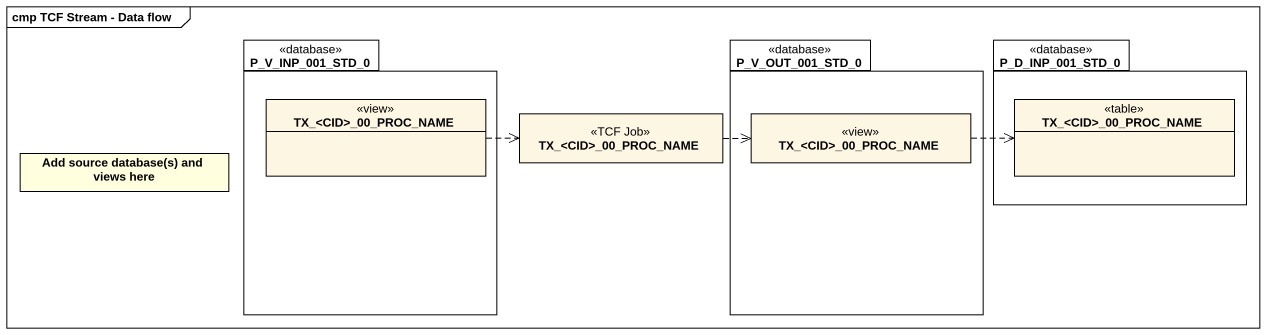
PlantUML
@startuml
mainframe cmp TCF Stream - Data flow
allowmixing
hide circle
hide empty members
package P_V_INP_001_STD_0 <<database>> #FFFFFF {
  class "TX_<CID>_00_PROC_NAME" as TX_CID_00_PROC_NAME <<view>>
}
package P_V_OUT_001_STD_0 <<database>> #FFFFFF {
  class "TX_<CID>_00_PROC_NAME" as TX_CID_00_PROC_NAME_4 <<view>>
}
package P_D_INP_001_STD_0 <<database>> #FFFFFF {
  class "TX_<CID>_00_PROC_NAME" as TX_CID_00_PROC_NAME_2 <<table>>
}
class "TX_<CID>_00_PROC_NAME" as TX_CID_00_PROC_NAME_3 <<TCF Job>>
rectangle "Add source database(s) and views here" as Add_source_database_s_and #FFFFE0
TX_CID_00_PROC_NAME .right.> TX_CID_00_PROC_NAME_3
TX_CID_00_PROC_NAME_3 .right.> TX_CID_00_PROC_NAME_4
TX_CID_00_PROC_NAME_4 .right.> TX_CID_00_PROC_NAME_2
@enduml
